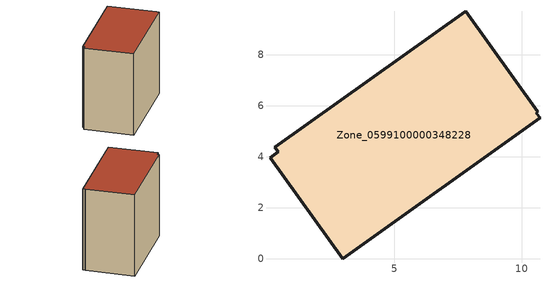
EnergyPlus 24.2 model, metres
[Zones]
Zone_0599100000348228
 floor ground (C_G): 10.56,5.72 10.71,5.53 2.96,0 0.12,3.98 0.44,4.2 0.32,4.37 7.79,9.72 10.62,5.77 z0
 wall outside (C_F): 7.79,9.72 0.32,4.37 0.44,4.2 0.12,3.98 2.96,0 10.71,5.53 10.56,5.72 10.62,5.77 7.79,9.72 z0:8.51
 roof outside (C_R): 10.62,5.77 7.79,9.72 0.32,4.37 0.44,4.2 0.12,3.98 2.96,0 10.71,5.53 10.56,5.72 z8.51
[BUILDING]
Pand.0599100000348228: North Axis=0; Terrain=City; Loads Convergence Tolerance Value=0.04; Temperature Convergence Tolerance Value=0.4; Solar Distribution=FullExterior; Maximum Number of Warmup Days=25; Minimum Number of Warmup Days=1
[Site:Location]
Rotterdam.The.Hague.AP_ZH_NLD Design_Conditions: Latitude=51.96; Longitude=4.45; Time Zone=1; Elevation=-4.5
[SITE:GROUNDTEMPERATURE:BUILDINGSURFACE]
18, 18, 18, 18, 18, 18, 18, 18, 18, 18, 18, 18
[MATERIAL] Thermal Absorptance=0.9; Solar Absorptance=0.7; Visible Absorptance=0.7
Name | Roughness | Thickness | Conductivity | Density | Specific Heat
G.TI.1992-2005 | MediumSmooth | 0.15 | 0.06 | 540 | 1210
F.TI.1992-2005 | Rough | 0.3 | 0.12 | 1920 | 840
R.TI.1992-2005 | MediumRough | 0.2 | 0.08 | 1500 | 1000
[CONSTRUCTION]
C_G: G.TI.1992-2005
C_F: F.TI.1992-2005
C_R: R.TI.1992-2005
[ZONE]
Zone_0599100000348228: Type=1; Multiplier=1; Ceiling Height=Autocalculate; Volume=Autocalculate; Floor Area=autocalculate; Part of Total Floor Area=Yes
[ZONEINFILTRATION:DESIGNFLOWRATE]
Infil_Zone_0599100000348228: Zone or ZoneList or Space or SpaceList=Zone_0599100000348228; Schedule=AlwaysOn; Design Flow Rate Calculation Method=Flow/Area; Flow Rate per Floor Area=0.0015; Constant Term Coefficient=1; Temperature Term Coefficient=0; Velocity Term Coefficient=0; Velocity Squared Term Coefficient=0
[HVACTEMPLATE:ZONE:IDEALLOADSAIRSYSTEM]
Zone_0599100000348228: Maximum Heating Supply Air Temperature=50; Minimum Cooling Supply Air Temperature=13; Maximum Heating Supply Air Humidity Ratio=0.0156; Minimum Cooling Supply Air Humidity Ratio=0.0077; Heating Limit=NoLimit; Cooling Limit=NoLimit; Dehumidification Control Type=ConstantSensibleHeatRatio; Cooling Sensible Heat Ratio=0.7; Dehumidification Setpoint=60; Humidification Control Type=None; Humidification Setpoint=30; Outdoor Air Method=None; Outdoor Air Flow Rate per Person=0.00944; Outdoor Air Flow Rate per Zone Floor Area=0; Outdoor Air Flow Rate per Zone=0; Demand Controlled Ventilation Type=None; Outdoor Air Economizer Type=NoEconomizer; Heat Recovery Type=None; Sensible Heat Recovery Effectiveness=0.7; Latent Heat Recovery Effectiveness=0.65
[ZONECONTROL:THERMOSTAT]
ThermostatControl_Zone_0599100000348228: Zone or ZoneList=Zone_0599100000348228; Control Type Schedule=DualSetpointControlType; Control 1=Thermostat_Zone_0599100000348228; Temperature Difference Between Cutout And Setpoint=0
[THERMOSTATSETPOINT:DUALSETPOINT]
Thermostat_Zone_0599100000348228: Heating Setpoint Temperature Schedule=HeatingSetpoint_Zone_0599100000348228; Cooling Setpoint Temperature Schedule=CoolingSetpoint_Zone_0599100000348228
[SCHEDULE:COMPACT]
HeatingSetpoint_Zone_0599100000348228: Through: 12/31, For: AllDays, Until: 24:00, 21
CoolingSetpoint_Zone_0599100000348228: Through: 12/31, For: AllDays, Until: 24:00, 24
DualSetpointControlType: Through: 12/31, For: AllDays, Until: 24:00, 4
AlwaysOn: Through: 12/31, For: AllDays, Until: 24:00, 1
